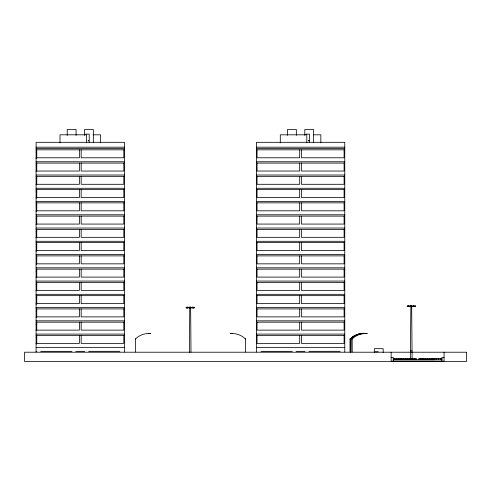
<?xml version="1.0" encoding="UTF-8"?>
<svg xmlns="http://www.w3.org/2000/svg" width="491" height="491" viewBox="0 0 491 491"><rect width="100%" height="100%" fill="white"/><g stroke="black" fill="none" stroke-linecap="round" stroke-linejoin="round"><path stroke-width="0.74" d="M189.403 352.219L189.772 307.366M410.347 359.731L410.863 305.93M188.041 307.753L192.417 307.753M189.802 307.888C190.49 307.041 189.379 308.262 189.759 307.483M190.606 307.697L189.986 307.544L190.312 307.912M190.661 307.753L190.33 307.851M410.789 306.157C412.139 306.679 411.476 306.028 410.789 306.587M413.391 306.372L409.071 306.316M190.447 307.587L191.097 307.918L189.256 307.918L190.256 307.476L190.201 307.912M411.139 306.593L411.421 306.261L412.127 306.593M411.28 306.562L411.231 306.157L411.28 306.562L410.384 306.261L410.335 306.593L410.384 305.93M193.325 307.918L194.184 307.587L193.196 307.918M414.361 306.593L415.214 306.261L414.232 306.593M230.635 333.481L232.317 333.352L232.317 333.659L230.635 333.481L231.549 333.573M85.673 134.141L89.209 134.141L89.209 142.574M305.961 134.141L309.496 134.141L309.496 142.574M92.983 134.804L100.557 134.804L100.557 142.893M313.27 134.804L320.844 134.804L320.844 142.893M36.095 147.177L124.475 147.177M256.382 147.177L344.762 147.177M36.095 148.503L124.475 148.503M256.382 148.503L344.762 148.503M36.095 149.829L124.475 149.829M256.382 149.829L344.762 149.829M36.095 152.038L36.757 152.038M36.095 157.783L79.401 157.783L79.401 149.829M36.095 158.225L36.757 158.225M36.095 161.76L124.475 161.76M256.382 161.76L344.762 161.76M36.095 163.086L124.475 163.086M256.382 163.086L344.762 163.086M36.095 165.295L36.757 165.295M36.095 171.04L79.401 171.04L79.401 163.086M36.095 171.482L36.757 171.482M36.095 175.017L124.475 175.017M256.382 175.017L344.762 175.017M36.095 176.343L124.475 176.343M256.382 176.343L344.762 176.343M36.095 178.552L36.757 178.552M36.095 184.297L79.401 184.297L79.401 176.343M36.095 184.739L36.757 184.739M36.095 188.274L124.475 188.274M256.382 188.274L344.762 188.274M36.095 189.6L124.475 189.6M256.382 189.6L344.762 189.6M36.095 191.809L36.757 191.809M36.095 197.554L79.401 197.554L79.401 189.6M36.095 197.996L36.757 197.996M36.095 201.531L124.475 201.531M256.382 201.531L344.762 201.531M36.095 202.857L124.475 202.857M256.382 202.857L344.762 202.857M36.095 205.066L36.757 205.066M36.095 210.811L79.401 210.811L79.401 202.857M36.095 211.253L36.757 211.253M36.095 214.788L124.475 214.788M256.382 214.788L344.762 214.788M36.095 216.114L124.475 216.114M256.382 216.114L344.762 216.114M36.095 218.323L36.757 218.323M36.095 224.068L79.401 224.068L79.401 216.114M36.095 224.51L36.757 224.51M36.095 228.045L124.475 228.045M256.382 228.045L344.762 228.045M36.095 229.371L124.475 229.371M256.382 229.371L344.762 229.371M36.095 231.58L36.757 231.58M36.095 237.325L79.401 237.325L79.401 229.371M36.095 237.767L36.757 237.767M36.095 241.302L124.475 241.302M256.382 241.302L344.762 241.302M36.095 242.628L124.475 242.628M256.382 242.628L344.762 242.628M36.095 244.837L36.757 244.837M36.095 250.582L79.401 250.582L79.401 242.628M36.095 251.024L36.757 251.024M36.095 254.559L124.475 254.559M256.382 254.559L344.762 254.559M36.095 255.885L124.475 255.885M256.382 255.885L344.762 255.885M36.095 258.094L36.757 258.094M36.095 263.839L79.401 263.839L79.401 255.885M36.095 264.281L36.757 264.281M36.095 267.816L124.475 267.816M256.382 267.816L344.762 267.816M36.095 269.142L124.475 269.142M256.382 269.142L344.762 269.142M36.095 271.351L36.757 271.351M36.095 277.096L79.401 277.096L79.401 269.142M36.095 277.538L36.757 277.538M36.095 281.073L124.475 281.073M256.382 281.073L344.762 281.073M36.095 282.399L124.475 282.399M256.382 282.399L344.762 282.399M36.095 284.608L36.757 284.608M36.095 290.353L79.401 290.353L79.401 282.399M36.095 290.795L36.757 290.795M36.095 294.33L124.475 294.33M256.382 294.33L344.762 294.33M36.095 295.656L124.475 295.656M256.382 295.656L344.762 295.656M36.095 297.865L36.757 297.865M36.095 303.61L79.401 303.61L79.401 295.656M36.095 304.052L36.757 304.052M408.5 305.844L408.935 305.844M410.679 305.844L411.12 305.844M411.341 305.844L411.783 305.844M413.526 305.844L413.968 305.844M410.789 306.04L411.673 306.04M410.789 306.703L411.673 306.703L412.115 359.731M187.464 307.17L187.906 307.17M189.649 307.17L190.085 307.17M190.312 307.17L190.747 307.17M192.497 307.17L192.932 307.17M191.146 307.256L189.256 307.256L189.256 307.918M189.759 307.366L190.643 307.366L190.993 352.219M36.095 307.587L124.475 307.587M256.382 307.587L344.762 307.587M189.759 308.029L190.643 308.029L190.569 307.256M36.095 308.913L124.475 308.913M256.382 308.913L344.762 308.913M36.095 311.122L36.757 311.122M36.095 316.867L79.401 316.867L79.401 308.913M36.095 317.309L36.757 317.309M36.095 320.844L124.475 320.844M256.382 320.844L344.762 320.844M36.095 322.17L124.475 322.17M256.382 322.17L344.762 322.17M36.095 324.379L36.757 324.379M36.095 330.124L79.401 330.124L79.401 322.17M36.095 330.566L36.757 330.566M150.369 333.481L149.46 333.567M365.844 333.481L363.978 333.567M367.035 333.481L366.12 333.567M36.095 334.101L124.475 334.101M256.382 334.101L344.762 334.101M36.095 335.427L124.475 335.427M256.382 335.427L344.762 335.427M36.095 337.636L36.757 337.636M350.439 339.011L350.684 338.962M135.363 338.962L135.706 338.962M245.304 339.011L245.647 339.011M349.88 338.962L351.175 338.962L351.004 351.912M352.029 338.962L352.366 338.962M36.095 343.381L79.401 343.381L79.401 335.427M36.095 343.823L36.757 343.823M36.095 347.358L124.475 347.358M256.382 347.358L344.762 347.358M410.433 350.893L412.029 350.893M36.095 351.335L36.757 351.335M40.735 351.335L71.889 351.335M75.866 351.335L84.704 351.335M119.853 351.317L88.662 351.335M261.022 351.335L292.176 351.335M296.153 351.335L304.991 351.335M340.14 351.317L308.949 351.335M375.247 351.777L378.34 351.777M391.131 357.522L393.34 357.522L393.34 361.057M444.067 357.522L441.857 357.522L441.857 361.057M393.07 358.626L416.509 358.626L416.509 359.289L393.07 359.289M442.127 358.626L418.688 358.626L418.688 359.289L442.127 359.289M393.53 359.731L435.02 359.731M364.365 333.266L363.573 333.242L363.561 333.61M408.236 306.593L407.248 306.261L408.101 306.593M187.2 307.918L186.218 307.587L187.071 307.918M190.103 307.851L190.287 307.918M351.047 339.011L350.967 338.913A18.75 18.75 0 0 1 364.261 333.469L364.254 333.407M365.445 333.407L365.464 333.536A18.75 18.75 0 0 0 352.194 338.962L352.194 351.912M363.647 333.407L363.665 333.536A18.75 18.75 0 0 0 350.402 338.962M363.586 333.407L363.598 333.536A18.75 18.75 0 0 0 350.335 338.962M363.303 333.407L363.315 333.536A18.75 18.75 0 0 0 350.052 338.962L350.052 351.912M444.067 352.219L444.067 361.057L391.131 361.057L391.131 352.219M440.783 358.626L440.783 359.289M438.573 358.626L438.573 359.289M436.364 358.626L436.364 359.289M434.154 358.626L434.154 359.289M431.945 358.626L431.945 359.289M429.735 358.626L429.735 359.289M427.526 358.626L427.526 359.289M425.316 358.626L425.316 359.289M423.107 358.626L423.107 359.289M420.897 358.626L420.897 359.289M415.128 305.93L415.128 306.593M414.3 358.626L414.3 359.289M413.502 305.93L413.502 306.593M412.078 305.93L412.078 306.593M412.09 358.626L412.09 359.289M411.599 305.93L411.673 306.703M411.544 306.04L411.544 306.703M411.421 305.93L411.452 306.703M411.348 306.04L411.348 306.703M411.231 306.04L411.231 306.703M411.114 306.04L411.114 306.703M411.041 305.93L411.01 306.703M410.918 306.04L410.918 306.703M409.881 358.626L409.881 359.289M408.96 305.93L408.96 306.593M407.671 358.626L407.671 359.289M407.334 305.93L407.334 306.593M405.462 358.626L405.462 359.289M403.252 358.626L403.252 359.289M401.043 358.626L401.043 359.289M398.833 358.626L398.833 359.289M396.624 358.626L396.624 359.289M394.414 358.626L394.414 359.289M383.176 352.409L383.176 348.684L374.338 348.684L374.338 352.323M364.795 333.567L363.211 333.303L365.844 333.438L363.837 333.61M364.162 333.303L364.187 333.61M363.733 333.303L363.733 333.61M363.493 333.303L363.493 333.61M350.574 351.912L350.574 338.962A18.75 18.75 0 0 1 363.831 333.469M350.335 338.827L350.335 351.912M344.762 351.924L344.762 142.316L256.382 142.316L256.382 351.924M344.099 149.829L344.099 157.783L301.456 157.783L301.456 149.829M344.099 163.086L344.099 171.04L301.456 171.04L301.456 163.086M344.099 176.343L344.099 184.297L301.456 184.297L301.456 176.343M344.099 189.6L344.099 197.554L301.456 197.554L301.456 189.6M344.099 202.857L344.099 210.811L301.456 210.811L301.456 202.857M344.099 216.114L344.099 224.068L301.456 224.068L301.456 216.114M344.099 229.371L344.099 237.325L301.456 237.325L301.456 229.371M344.099 242.628L344.099 250.582L301.456 250.582L301.456 242.628M344.099 255.885L344.099 263.839L301.456 263.839L301.456 255.885M344.099 269.142L344.099 277.096L301.456 277.096L301.456 269.142M344.099 282.399L344.099 290.353L301.456 290.353L301.456 282.399M344.099 295.656L344.099 303.61L301.456 303.61L301.456 295.656M344.099 308.913L344.099 316.867L301.456 316.867L301.456 308.913M344.099 322.17L344.099 330.124L301.456 330.124L301.456 322.17M344.099 335.427L344.099 343.381L301.456 343.381L301.456 335.427M313.639 142.758L313.639 129.501L304.801 129.501L304.801 135.393M306.814 142.807L306.814 134.804L280.3 134.804L280.3 142.893M299.688 149.829L299.688 157.783L257.045 157.783L257.045 149.829M299.688 163.086L299.688 171.04L257.045 171.04L257.045 163.086M299.688 176.343L299.688 184.297L257.045 184.297L257.045 176.343M299.688 189.6L299.688 197.554L257.045 197.554L257.045 189.6M299.688 202.857L299.688 210.811L257.045 210.811L257.045 202.857M299.688 216.114L299.688 224.068L257.045 224.068L257.045 216.114M299.688 229.371L299.688 237.325L257.045 237.325L257.045 229.371M299.688 242.628L299.688 250.582L257.045 250.582L257.045 242.628M299.688 255.885L299.688 263.839L257.045 263.839L257.045 255.885M299.688 269.142L299.688 277.096L257.045 277.096L257.045 269.142M299.688 282.399L299.688 290.353L257.045 290.353L257.045 282.399M299.688 295.656L299.688 303.61L257.045 303.61L257.045 295.656M299.688 308.913L299.688 316.867L257.045 316.867L257.045 308.913M299.688 322.17L299.688 330.124L257.045 330.124L257.045 322.17M299.688 335.427L299.688 343.381L257.045 343.381L257.045 335.427M296.343 135.393L296.343 129.501L287.505 129.501L287.505 135.393M245.475 351.961L245.365 339.011M194.098 307.256L194.098 307.918M192.472 307.256L192.472 307.918M191.048 307.256L191.048 307.918M190.514 307.366L190.514 308.029M190.391 307.256L190.422 308.029M190.312 307.366L190.312 308.029M190.201 307.366L190.201 308.029M190.085 307.366L190.085 308.029M190.011 307.256L189.98 308.029M189.833 307.256L189.888 308.029M189.354 307.256L189.354 307.918M187.924 307.256L187.924 307.918M186.304 307.256L186.304 307.918M135.534 351.912L135.534 338.962A18.75 18.75 0 0 1 148.791 333.469M124.475 351.924L124.475 142.316L36.095 142.316L36.095 351.924M123.812 149.829L123.812 157.783L81.168 157.783L81.168 149.829M123.812 163.086L123.812 171.04L81.168 171.04L81.168 163.086M123.812 176.343L123.812 184.297L81.168 184.297L81.168 176.343M123.812 189.6L123.812 197.554L81.168 197.554L81.168 189.6M123.812 202.857L123.812 210.811L81.168 210.811L81.168 202.857M123.812 216.114L123.812 224.068L81.168 224.068L81.168 216.114M123.812 229.371L123.812 237.325L81.168 237.325L81.168 229.371M123.812 242.628L123.812 250.582L81.168 250.582L81.168 242.628M123.812 255.885L123.812 263.839L81.168 263.839L81.168 255.885M123.812 269.142L123.812 277.096L81.168 277.096L81.168 269.142M123.812 282.399L123.812 290.353L81.168 290.353L81.168 282.399M123.812 295.656L123.812 303.61L81.168 303.61L81.168 295.656M123.812 308.913L123.812 316.867L81.168 316.867L81.168 308.913M123.812 322.17L123.812 330.124L81.168 330.124L81.168 322.17M123.812 335.427L123.812 343.381L81.168 343.381L81.168 335.427M93.351 142.758L93.351 129.501L84.513 129.501L84.513 135.393M86.526 142.807L86.526 134.804L60.012 134.804L60.012 142.893M76.056 135.393L76.056 129.501L67.218 129.501L67.218 135.393M36.757 149.829L36.757 157.783M36.757 163.086L36.757 171.04M36.757 176.343L36.757 184.297M36.757 189.6L36.757 197.554M36.757 202.857L36.757 210.811M36.757 216.114L36.757 224.068M36.757 229.371L36.757 237.325M36.757 242.628L36.757 250.582M36.757 255.885L36.757 263.839M36.757 269.142L36.757 277.096M36.757 282.399L36.757 290.353M36.757 295.656L36.757 303.61M36.757 308.913L36.757 316.867M36.757 322.17L36.757 330.124M36.757 335.427L36.757 343.381M232.218 333.518A18.75 18.75 0 0 1 245.475 339.011M88.177 140.579C88.546 141.764 89.11 139.745 88.177 140.579M308.465 140.579C308.845 141.758 309.385 139.745 308.465 140.579M409.132 305.93L407.248 305.93L407.248 306.593L409.132 306.593L409.132 305.93M412.176 305.93L410.286 305.93L410.286 306.593L412.176 306.593L412.176 305.93M415.214 305.93L413.33 305.93L413.33 306.593L415.214 306.593L415.214 305.93M188.102 307.256L186.218 307.256L186.218 307.918L188.102 307.918L188.102 307.256M194.184 307.256L192.3 307.256L192.3 307.918L194.184 307.918L194.184 307.256M150.369 333.567L148.693 333.303L150.369 333.567M367.035 333.567L365.353 333.303L367.035 333.567M466.45 352.219L24.55 352.219L24.55 361.499L466.45 361.499L466.45 352.219"/></g></svg>
